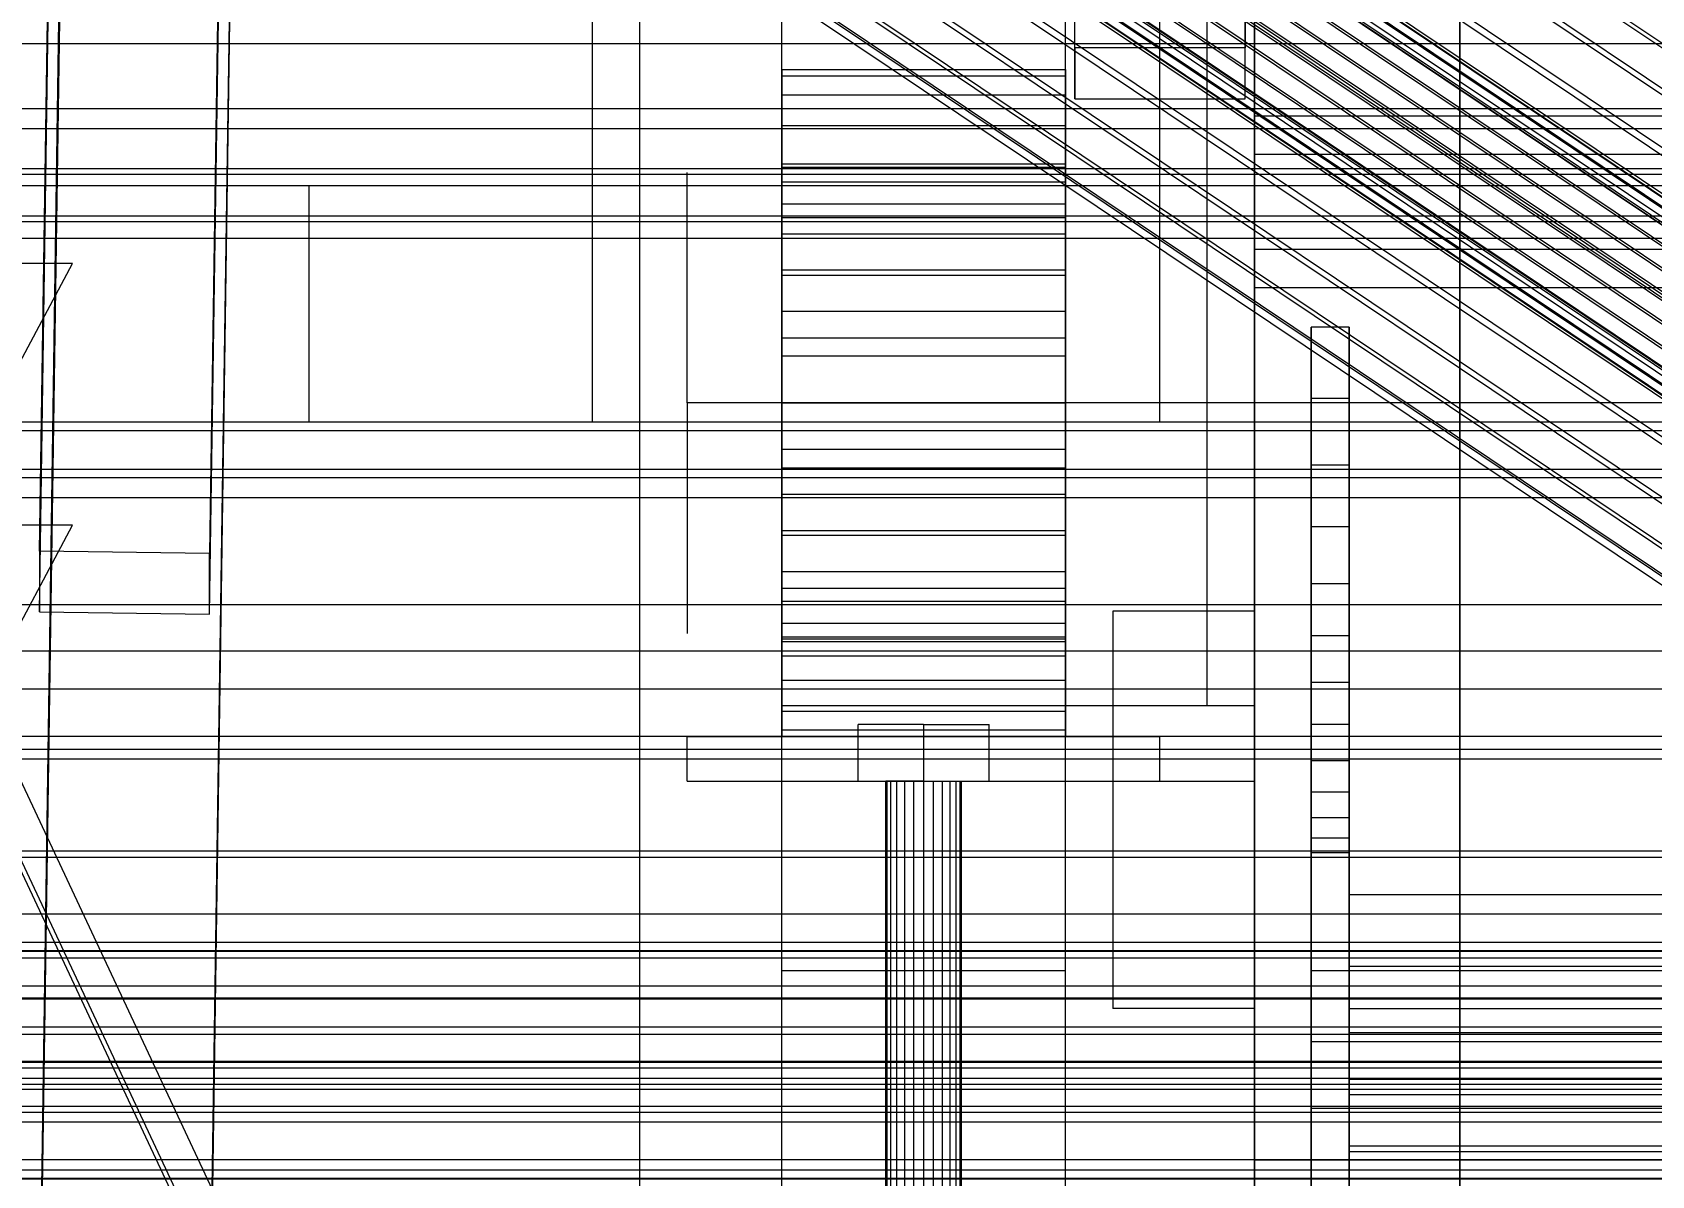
# Model space of a CAD drawing. Header units: millimetres. Extents: x -2500 to 58855, y -53268 to 6837.
# Drawn here: x -379.3 to -208, y -34899.7 to -34778.8 of the extents above; entities that cross this region are included whole.
import ezdxf

# ---------------------------------------------------------------- set-up
doc = ezdxf.new("R2010")
doc.units = ezdxf.units.MM
for name, color, linetype, lineweight in [('COTAS_O', 1, 'Continuous', 0), ('COTAS_R', 1, 'Continuous', 0), ('frontal_briquetadora', 7, 'Continuous', 0), ('frontal_C01', 7, 'Continuous', 0), ('frontal_C02', 7, 'Continuous', 0), ('frontal_C03', 7, 'Continuous', 0), ('frontal_C05', 7, 'Continuous', 0), ('frontal_C05-C03', 7, 'Continuous', 0), ('frontal_mezcladora', 7, 'Continuous', 0), ('frontal_secador', 7, 'Continuous', 0), ('frontal_tolva-C01', 7, 'Continuous', 0)]:
    doc.layers.add(name, color=color, linetype=linetype, lineweight=lineweight)
doc.dimstyles.new('R19_100', dxfattribs={"dimtxt": 250, "dimasz": 150, "dimexe": 150, "dimexo": 80, "dimgap": 100, "dimtad": 1, "dimtih": 1, "dimtoh": 1, "dimdsep": 46, "dimcen": 0.09, "dimadec": 0, "dimazin": 0, "dimtfac": 1, "dimtdec": 4, "dimtofl": 0, "dimtmove": 0, "dimatfit": 3, "dimfxl": 1, "dimtolj": 1, "dimtzin": 0, "dimarcsym": 0})

# ---------------------------------------------------------------- blocks, each defined once
blk = doc.blocks.new('*D37')
at = {"layer": 'COTAS_R', "color": 0, "lineweight": -2, "transparency": 16777216}
for p, q in [((-1750, -35420), (-1750, -34450)), ((2600, -35420), (2600, -34450)), ((-1600, -34600), (2450, -34600))]:
    blk.add_line(p, q, dxfattribs=at)
at = {"layer": 'COTAS_R', "color": 0, "transparency": 16777216}
for points in [[(-1600, -34575), (-1600, -34625), (-1750, -34600)], [(2450, -34575), (2450, -34625), (2600, -34600)]]:
    blk.add_solid(points, dxfattribs=at)
at = {"layer": 'Defpoints', "color": 0, "transparency": 16777216}
for p in [(2600, -34600), (-1750, -35500), (2600, -35500)]:
    blk.add_point(p, dxfattribs=at)
blk = doc.blocks.new('*D42')
at = {"layer": 'COTAS_O', "color": 0, "lineweight": -2, "transparency": 16777216}
for p, q in [((-570, -33700), (200, -33700)), ((50, -34750), (50, -33850)), ((-570, -34900), (200, -34900))]:
    blk.add_line(p, q, dxfattribs=at)
at = {"layer": 'COTAS_O', "color": 0, "transparency": 16777216}
for points in [[(25, -33850), (75, -33850), (50, -33700)], [(25, -34750), (75, -34750), (50, -34900)]]:
    blk.add_solid(points, dxfattribs=at)
at = {"layer": 'Defpoints', "color": 0, "transparency": 16777216}
for p in [(-650, -33700), (50, -33700), (-650, -34900)]:
    blk.add_point(p, dxfattribs=at)
blk = doc.blocks.new('*D43')
at = {"layer": 'COTAS_O', "color": 0, "lineweight": -2, "transparency": 16777216}
for p, q in [((-650, -34820), (-650, -34050)), ((650, -34820), (650, -34050)), ((-500, -34200), (500, -34200))]:
    blk.add_line(p, q, dxfattribs=at)
at = {"layer": 'COTAS_O', "color": 0, "transparency": 16777216}
for points in [[(-500, -34175), (-500, -34225), (-650, -34200)], [(500, -34175), (500, -34225), (650, -34200)]]:
    blk.add_solid(points, dxfattribs=at)
at = {"layer": 'Defpoints', "color": 0, "transparency": 16777216}
for p in [(650, -34200), (-650, -34900), (650, -34900)]:
    blk.add_point(p, dxfattribs=at)

msp = doc.modelspace()

# ---------------------------------------------------------------- linework, layer by layer
at = {"layer": 'frontal_briquetadora'}
msp.add_line((-315, -35000), (-315, -34710), dxfattribs=at)
at = {"layer": 'frontal_C01'}
for p, q in [((-250, -32680.37), (-250, -35735.764)), ((-250, -35740.498), (-250, -32685.104)), ((-378.512, -34833.675), (-375.644, -34641.727)), ((-357.646, -34641.968), (-360.514, -34833.916)), ((-378.512, -34840.078), (-375.644, -34648.131)), ((-360.514, -34840.32), (-357.646, -34648.372)), ((-228.298, -34675.195), (-228.298, -34987.381)), ((-228.298, -34993.069), (-228.298, -34680.882)), ((430, -34820.934), (-430, -34820.934)), ((430, -34825.934), (-430, -34825.934)), ((-425, -34827.992), (425, -34827.992)), ((-430, -34933.934), (-375, -34830.934)), ((-375, -34830.934), (-430, -34830.934)), ((-360.514, -34833.916), (-378.512, -34833.675)), ((-378.512, -34833.675), (-378.512, -34840.078)), ((-360.514, -34840.32), (-360.514, -34833.916)), ((425, -34839.36), (-425, -34839.36)), ((-378.512, -34840.078), (-360.514, -34840.32)), ((425, -34844.257), (-425, -34844.257)), ((-425, -34855.625), (425, -34855.625)), ((430, -34875.934), (-430, -34875.934)), ((430, -34880.934), (-430, -34880.934))]:
    msp.add_line(p, q, dxfattribs=at)
at = {"layer": 'frontal_C02'}
for p, q in [((-250, -32976.99), (-250, -35767.535)), ((-250, -35772.314), (-250, -32981.769)), ((-334.938, -34694.669), (-150.629, -34818.153)), ((-356.348, -34697.262), (-142.549, -34840.503)), ((-355.53, -34696.687), (-141.731, -34839.928)), ((-355.022, -34697.978), (-141.224, -34841.22)), ((-355.017, -34696.617), (-141.218, -34839.858)), ((-354.844, -34697.057), (-141.045, -34840.299)), ((-337.95, -34697.609), (-153.641, -34821.093)), ((-331.197, -34696.691), (-146.887, -34820.175)), ((-358.659, -34699.741), (-144.861, -34842.982)), ((-357.415, -34698.304), (-143.617, -34841.545)), ((-355.541, -34699.317), (-141.742, -34842.558)), ((-146.196, -34844.717), (-359.995, -34701.476)), ((-356.363, -34700.982), (-142.565, -34844.223)), ((-332.659, -34700.469), (-148.35, -34823.953)), ((-357.434, -34702.86), (-143.635, -34846.101)), ((-341.461, -34701.666), (-157.152, -34825.149)), ((-361.332, -34703.39), (-147.533, -34846.631)), ((-358.68, -34704.822), (-144.881, -34848.064)), ((-362.578, -34705.352), (-148.779, -34848.594)), ((-160.922, -34830.045), (-345.231, -34706.561)), ((-334.981, -34705.168), (-150.672, -34828.652)), ((-363.648, -34707.23), (-149.85, -34850.472)), ((-360.017, -34706.736), (-146.218, -34849.978)), ((-364.471, -34708.895), (-150.672, -34852.137)), ((-362.596, -34709.908), (-148.798, -34853.15)), ((-361.352, -34708.471), (-147.554, -34851.713)), ((-365.168, -34711.155), (-151.369, -34854.396)), ((-364.995, -34711.595), (-151.196, -34854.837)), ((-364.989, -34710.234), (-151.191, -34853.475)), ((-364.482, -34711.526), (-150.683, -34854.767)), ((-363.664, -34710.95), (-149.865, -34854.192)), ((-338.003, -34710.467), (-153.694, -34833.951)), ((-349.002, -34711.963), (-164.693, -34835.447)), ((-341.52, -34716.007), (-157.211, -34839.491)), ((-352.519, -34717.502), (-168.21, -34840.986)), ((-345.291, -34721.408), (-160.982, -34844.892)), ((-378.512, -34917.232), (-375.644, -34723.465)), ((-357.646, -34723.709), (-360.514, -34917.476)), ((-355.541, -34722.802), (-171.232, -34846.286)), ((-349.061, -34726.304), (-164.752, -34849.788)), ((-357.863, -34727.501), (-173.554, -34850.985)), ((-378.512, -34923.078), (-375.644, -34729.311)), ((-360.514, -34923.322), (-357.646, -34729.554)), ((-352.572, -34730.36), (-168.263, -34853.844)), ((-359.326, -34731.279), (-175.016, -34854.762)), ((-359.83, -34733.878), (-175.521, -34857.362)), ((-355.584, -34733.3), (-171.275, -34856.784)), ((-359.341, -34735.121), (-175.032, -34858.605)), ((-357.893, -34734.924), (-173.584, -34858.408)), ((-228.298, -34756.938), (-228.298, -35041.759)), ((-228.298, -35047.5), (-228.298, -34762.679)), ((430, -34793.253), (-430, -34793.253)), ((430, -34798.253), (-430, -34798.253)), ((-430, -34906.253), (-375, -34803.253)), ((-375, -34803.253), (-430, -34803.253)), ((430, -34848.253), (-430, -34848.253)), ((430, -34853.253), (-430, -34853.253))]:
    msp.add_line(p, q, dxfattribs=at)
at = {"layer": 'frontal_C03'}
for p, q in [((-250, -32596.305), (-250, -35246.305)), ((-250, -35251.121), (-250, -32601.121)), ((-250, -34953.658), (-250, -34689.735)), ((-250, -34959.436), (-250, -34695.514)), ((-269, -34780.459), (-269, -34745.789)), ((-251, -34745.789), (-251, -34780.459)), ((-269, -34785.845), (-269, -34751.175)), ((-251, -34785.845), (-251, -34751.175)), ((-251, -34780.459), (-269, -34780.459)), ((-269, -34780.459), (-269, -34785.845)), ((-251, -34785.845), (-251, -34780.459)), ((450, -34786.905), (-450, -34786.905)), ((-269, -34785.845), (-251, -34785.845)), ((450, -34789.029), (-450, -34789.029)), ((430, -34793.848), (-430, -34793.848)), ((430, -34798.848), (-430, -34798.848)), ((-450, -34800.586), (450, -34800.586)), ((-450, -34854.602), (450, -34854.602)), ((450, -34865.375), (-450, -34865.375)), ((450, -34888.309), (-450, -34888.309)), ((-450, -34899.082), (450, -34899.082))]:
    msp.add_line(p, q, dxfattribs=at)
at = {"layer": 'frontal_C05'}
for p, q in [((-300, -34858), (-300, -34758)), ((-270, -34858), (-270, -34758)), ((-250, -34763.133), (-250, -34779.818)), ((-250, -34780.822), (-250, -34764.95)), ((-250, -34768.121), (-250, -34783.289)), ((-250, -34789.632), (-250, -34772.555)), ((-250, -34779.818), (-250, -34798.418)), ((-250, -34798.855), (-250, -34780.822)), ((-300, -34792.75), (-300, -34782.75)), ((-300, -34782.75), (-300, -34783.427)), ((-300, -34782.75), (-270, -34782.75)), ((-300, -34793.235), (-300, -34783.427)), ((-300, -34783.427), (-300, -34785.433)), ((-300, -34783.427), (-270, -34783.427)), ((-270, -34783.427), (-270, -34782.75)), ((-270, -34782.75), (-270, -34792.75)), ((-270, -34785.433), (-270, -34783.427)), ((-270, -34783.427), (-270, -34793.235)), ((-250, -34783.289), (-250, -34800.198)), ((-300, -34794.672), (-300, -34785.433)), ((-300, -34785.433), (-300, -34788.691)), ((-300, -34785.433), (-270, -34785.433)), ((-270, -34788.691), (-270, -34785.433)), ((-270, -34785.433), (-270, -34794.672)), ((-300, -34797.005), (-300, -34788.691)), ((-300, -34788.691), (-300, -34793.074)), ((-300, -34788.691), (-270, -34788.691)), ((-270, -34793.074), (-270, -34788.691)), ((-270, -34788.691), (-270, -34797.005)), ((-250, -34808.357), (-250, -34789.632)), ((-310, -34798.454), (-310, -34793.627)), ((-300, -34793.235), (-300, -34792.75)), ((-270, -34792.75), (-300, -34792.75)), ((-300, -34800.146), (-300, -34793.074)), ((-300, -34793.074), (-300, -34798.416)), ((-300, -34793.074), (-270, -34793.074)), ((-300, -34794.672), (-300, -34793.235)), ((-270, -34793.235), (-300, -34793.235)), ((-270, -34792.75), (-270, -34793.235)), ((-270, -34798.416), (-270, -34793.074)), ((-270, -34793.074), (-270, -34800.146)), ((-270, -34793.235), (-270, -34794.672)), ((-250, -34798.454), (-250, -34793.627)), ((-300, -34797.005), (-300, -34794.672)), ((-270, -34794.672), (-300, -34794.672)), ((-270, -34794.672), (-270, -34797.005)), ((-300, -34800.146), (-300, -34797.005)), ((-270, -34797.005), (-300, -34797.005)), ((-270, -34797.005), (-270, -34800.146)), ((-310, -34807.153), (-310, -34798.454)), ((-300, -34803.972), (-300, -34798.416)), ((-300, -34798.416), (-300, -34804.51)), ((-300, -34798.416), (-270, -34798.416)), ((-270, -34804.51), (-270, -34798.416)), ((-270, -34798.416), (-270, -34803.972)), ((-250, -34798.418), (-250, -34818)), ((-250, -34807.153), (-250, -34798.454)), ((-250, -34818), (-250, -34798.855)), ((-300, -34803.972), (-300, -34800.146)), ((-270, -34800.146), (-300, -34800.146)), ((-270, -34800.146), (-270, -34803.972)), ((-250, -34800.198), (-250, -34818)), ((-300, -34808.337), (-300, -34803.972)), ((-270, -34803.972), (-300, -34803.972)), ((-270, -34803.972), (-270, -34808.337)), ((-300, -34808.337), (-300, -34804.51)), ((-300, -34804.51), (-300, -34811.123)), ((-300, -34804.51), (-270, -34804.51)), ((-270, -34811.123), (-270, -34804.51)), ((-270, -34804.51), (-270, -34808.337)), ((-310, -34818), (-310, -34807.153)), ((-250, -34818), (-250, -34807.153)), ((-300, -34813.074), (-300, -34808.337)), ((-270, -34808.337), (-300, -34808.337)), ((-270, -34808.337), (-270, -34813.074)), ((-250, -34827.643), (-250, -34808.357)), ((-300, -34813.074), (-300, -34811.123)), ((-300, -34811.123), (-300, -34818)), ((-300, -34811.123), (-270, -34811.123)), ((-270, -34818), (-270, -34811.123)), ((-270, -34811.123), (-270, -34813.074)), ((-300, -34818), (-300, -34813.074)), ((-270, -34813.074), (-300, -34813.074)), ((-270, -34813.074), (-270, -34818)), ((-250, -34818), (-310, -34818)), ((-310, -34818), (-310, -34828.847)), ((-300, -34818), (-270, -34818)), ((-300, -34818), (-300, -34822.926)), ((-300, -34824.877), (-300, -34818)), ((-270, -34818), (-270, -34824.877)), ((-270, -34822.926), (-270, -34818)), ((250, -34818), (-250, -34818)), ((-250, -34818), (-250, -34837.145)), ((-250, -34818), (-250, -34828.847)), ((-250, -34818), (-250, -34837.582)), ((-250, -34818), (-250, -34835.802)), ((-300, -34822.926), (-300, -34824.877)), ((-270, -34822.926), (-300, -34822.926)), ((-300, -34822.926), (-300, -34827.663)), ((-270, -34824.877), (-270, -34822.926)), ((-270, -34827.663), (-270, -34822.926)), ((-300, -34824.877), (-270, -34824.877)), ((-300, -34831.49), (-300, -34824.877)), ((-270, -34824.877), (-270, -34831.49)), ((-300, -34827.663), (-300, -34831.49)), ((-270, -34827.663), (-300, -34827.663)), ((-300, -34827.663), (-300, -34832.028)), ((-270, -34831.49), (-270, -34827.663)), ((-270, -34832.028), (-270, -34827.663)), ((-250, -34846.368), (-250, -34827.643)), ((-310, -34828.847), (-310, -34837.546)), ((-250, -34828.847), (-250, -34837.546)), ((-300, -34831.49), (-270, -34831.49)), ((-300, -34837.584), (-300, -34831.49)), ((-270, -34831.49), (-270, -34837.584)), ((-300, -34832.028), (-300, -34837.584)), ((-270, -34832.028), (-300, -34832.028)), ((-300, -34832.028), (-300, -34835.854)), ((-270, -34837.584), (-270, -34832.028)), ((-270, -34835.854), (-270, -34832.028)), ((-300, -34835.854), (-300, -34842.926)), ((-270, -34835.854), (-300, -34835.854)), ((-300, -34835.854), (-300, -34838.995)), ((-270, -34842.926), (-270, -34835.854)), ((-270, -34838.995), (-270, -34835.854)), ((-250, -34835.802), (-250, -34852.711)), ((-310, -34837.546), (-310, -34842.373)), ((-300, -34837.584), (-270, -34837.584)), ((-300, -34842.926), (-300, -34837.584)), ((-270, -34837.584), (-270, -34842.926)), ((-250, -34837.145), (-250, -34855.178)), ((-250, -34837.546), (-250, -34842.373)), ((-250, -34837.582), (-250, -34856.182)), ((-300, -34838.995), (-300, -34847.309)), ((-270, -34838.995), (-300, -34838.995)), ((-300, -34838.995), (-300, -34841.328)), ((-270, -34847.309), (-270, -34838.995)), ((-270, -34841.328), (-270, -34838.995)), ((-300, -34841.328), (-300, -34850.567)), ((-270, -34841.328), (-300, -34841.328)), ((-300, -34841.328), (-300, -34842.765)), ((-270, -34850.567), (-270, -34841.328)), ((-270, -34842.765), (-270, -34841.328)), ((-300, -34842.765), (-300, -34852.573)), ((-270, -34842.765), (-300, -34842.765)), ((-300, -34842.765), (-300, -34843.25)), ((-300, -34842.926), (-270, -34842.926)), ((-300, -34847.309), (-300, -34842.926)), ((-300, -34843.25), (-300, -34853.25)), ((-270, -34843.25), (-300, -34843.25)), ((-270, -34852.573), (-270, -34842.765)), ((-270, -34843.25), (-270, -34842.765)), ((-270, -34842.926), (-270, -34847.309)), ((-270, -34853.25), (-270, -34843.25)), ((-300, -34844.75), (-270, -34844.75)), ((-300, -34853.25), (-300, -34844.75)), ((-270, -34853.25), (-270, -34844.75)), ((-250, -34863.445), (-250, -34846.368)), ((-300, -34847.309), (-270, -34847.309)), ((-300, -34850.567), (-300, -34847.309)), ((-270, -34847.309), (-270, -34850.567)), ((-300, -34850.567), (-270, -34850.567)), ((-300, -34852.573), (-300, -34850.567)), ((-270, -34850.567), (-270, -34852.573)), ((-285, -34852), (-291.928, -34852)), ((-291.928, -34858), (-291.928, -34852)), ((-285, -34852), (-278.072, -34852)), ((-285, -34852), (-285, -34858)), ((-278.072, -34858), (-278.072, -34852)), ((-310, -34853.25), (-260, -34853.25)), ((-310, -34858), (-310, -34853.25)), ((-300, -34852.573), (-270, -34852.573)), ((-300, -34853.25), (-300, -34852.573)), ((-300, -34853.25), (-270, -34853.25)), ((-270, -34852.573), (-270, -34853.25)), ((-260, -34858), (-260, -34853.25)), ((-250, -34852.711), (-250, -34867.879)), ((-250, -34855.178), (-250, -34871.05)), ((-250, -34856.182), (-250, -34872.867)), ((-310, -34858), (-260, -34858)), ((-300, -34858), (-270, -34858)), ((-300, -34923.75), (-300, -34858)), ((-300, -34918), (-300, -34858)), ((-300, -34878), (-300, -34858)), ((-291.928, -34858), (-285, -34858)), ((-288.864, -34858), (-289, -34858)), ((-289, -34912), (-289, -34858)), ((-288.464, -34858), (-288.864, -34858)), ((-288.864, -34912), (-288.864, -34858)), ((-287.828, -34858), (-288.464, -34858)), ((-288.464, -34912), (-288.464, -34858)), ((-287, -34858), (-287.828, -34858)), ((-287.828, -34912), (-287.828, -34858)), ((-286.035, -34858), (-287, -34858)), ((-287, -34912), (-287, -34858)), ((-285, -34858), (-286.035, -34858)), ((-286.035, -34912), (-286.035, -34858)), ((-285, -34858), (-283.965, -34858)), ((-285, -34858), (-285, -34912)), ((-285, -34858), (-278.072, -34858)), ((-283.965, -34858), (-283, -34858)), ((-283.965, -34912), (-283.965, -34858)), ((-283, -34858), (-282.172, -34858)), ((-283, -34912), (-283, -34858)), ((-282.172, -34858), (-281.536, -34858)), ((-282.172, -34912), (-282.172, -34858)), ((-281.536, -34858), (-281.136, -34858)), ((-281.536, -34912), (-281.536, -34858)), ((-281.136, -34858), (-281, -34858)), ((-281.136, -34912), (-281.136, -34858)), ((-281, -34912), (-281, -34858)), ((-270, -34923.75), (-270, -34858)), ((-270, -34918), (-270, -34858)), ((-270, -34878), (-270, -34858)), ((-250, -34877.881), (-250, -34863.445)), ((-250, -34867.879), (-250, -34880.547)), ((-250, -34871.05), (-250, -34883.839)), ((-250, -34872.867), (-250, -34886.801)), ((-250, -34888.836), (-250, -34877.881)), ((-300, -34878), (-270, -34878)), ((-250, -34880.547), (-250, -34890.078)), ((-250, -34883.839), (-250, -34892.801)), ((-250, -34886.801), (-250, -34897.285)), ((-250, -34895.675), (-250, -34888.836)), ((-250, -34890.078), (-250, -34895.994)), ((-250, -34892.801), (-250, -34897.417)), ((-250, -34898), (-250, -34895.675)), ((-250, -34895.994), (-250, -34898)), ((-250, -34897.285), (-250, -34903.794)), ((-250, -34898), (250, -34898))]:
    msp.add_line(p, q, dxfattribs=at)
at = {"layer": 'frontal_C05-C03'}
for p, q in [((-255, -34850), (-255, -34730)), ((-250, -34850), (-250, -34730)), ((-250, -34787.687), (-250, -34773.848)), ((-250, -34777.848), (-250, -34791.687)), ((250, -34787.687), (-250, -34787.687)), ((-250, -34791.687), (-250, -34787.687)), ((-250, -34801.798), (-250, -34787.687)), ((-250, -34791.687), (250, -34791.687)), ((-250, -34791.687), (-250, -34805.798)), ((250, -34801.798), (-250, -34801.798)), ((-250, -34805.798), (-250, -34801.798)), ((-250, -34805.798), (250, -34805.798)), ((-244, -34810), (-244, -34817.532)), ((-244, -34878), (-244, -34810)), ((-240, -34810), (-244, -34810)), ((-240, -34817.532), (-240, -34810)), ((-240, -34810), (-240, -34878)), ((-244, -34817.532), (-244, -34885.532)), ((-240, -34817.532), (-244, -34817.532)), ((-244, -34817.532), (-244, -34824.569)), ((-240, -34885.532), (-240, -34817.532)), ((-240, -34824.569), (-240, -34817.532)), ((-244, -34824.569), (-244, -34892.569)), ((-240, -34824.569), (-244, -34824.569)), ((-244, -34824.569), (-244, -34831.1)), ((-240, -34892.569), (-240, -34824.569)), ((-240, -34831.1), (-240, -34824.569)), ((-244, -34831.1), (-244, -34899.1)), ((-240, -34831.1), (-244, -34831.1)), ((-244, -34831.1), (-244, -34837.116)), ((-240, -34899.1), (-240, -34831.1)), ((-240, -34837.116), (-240, -34831.1)), ((-244, -34837.116), (-244, -34905.116)), ((-240, -34837.116), (-244, -34837.116)), ((-244, -34837.116), (-244, -34842.608)), ((-240, -34905.116), (-240, -34837.116)), ((-240, -34842.608), (-240, -34837.116)), ((-265, -34840), (-265, -34882)), ((-250, -34840), (-265, -34840)), ((-250, -34882), (-250, -34840)), ((-244, -34842.608), (-244, -34910.608)), ((-240, -34842.608), (-244, -34842.608)), ((-244, -34842.608), (-244, -34847.565)), ((-240, -34910.608), (-240, -34842.608)), ((-240, -34847.565), (-240, -34842.608)), ((-244, -34847.565), (-244, -34915.565)), ((-240, -34847.565), (-244, -34847.565)), ((-244, -34847.565), (-244, -34851.978)), ((-240, -34915.565), (-240, -34847.565)), ((-240, -34851.978), (-240, -34847.565)), ((-300, -34850), (-250, -34850)), ((-300, -34858), (-300, -34850)), ((-255, -34850), (-250, -34850)), ((-250, -34858), (-250, -34850)), ((-244, -34851.978), (-244, -34919.978)), ((-240, -34851.978), (-244, -34851.978)), ((-244, -34851.978), (-244, -34855.838)), ((-240, -34919.978), (-240, -34851.978)), ((-240, -34855.838), (-240, -34851.978)), ((-244, -34855.838), (-244, -34923.838)), ((-240, -34855.838), (-244, -34855.838)), ((-244, -34855.838), (-244, -34859.135)), ((-240, -34923.838), (-240, -34855.838)), ((-240, -34859.135), (-240, -34855.838)), ((-300, -34858), (-250, -34858)), ((-244, -34859.135), (-244, -34927.135)), ((-240, -34859.135), (-244, -34859.135)), ((-244, -34859.135), (-244, -34861.859)), ((-240, -34927.135), (-240, -34859.135)), ((-240, -34861.859), (-240, -34859.135)), ((-244, -34861.859), (-244, -34929.859)), ((-240, -34861.859), (-244, -34861.859)), ((-244, -34861.859), (-244, -34864)), ((-240, -34929.859), (-240, -34861.859)), ((-240, -34864), (-240, -34861.859)), ((-244, -34864), (-244, -34932)), ((-240, -34864), (-244, -34864)), ((-244, -34864), (-244, -34865.549)), ((-240, -34932), (-240, -34864)), ((-240, -34865.549), (-240, -34864)), ((-244, -34865.549), (-244, -34933.549)), ((-240, -34865.549), (-244, -34865.549)), ((-240, -34933.549), (-240, -34865.549)), ((-240, -34870), (-240, -34877.532)), ((240, -34870), (-240, -34870)), ((-240, -34878), (-240, -34870)), ((-240, -34877.532), (240, -34877.532)), ((-240, -34877.532), (-240, -34885.532)), ((-240, -34877.532), (-240, -34884.569)), ((-244, -34885.532), (-244, -34878)), ((-244, -34878), (-240, -34878)), ((-240, -34885.532), (-240, -34878)), ((-240, -34878), (240, -34878)), ((-240, -34882), (-240, -34878)), ((-250, -34882), (-265, -34882)), ((-240, -34889.532), (-240, -34882)), ((-240, -34882), (240, -34882)), ((-240, -34884.569), (240, -34884.569)), ((-240, -34884.569), (-240, -34892.569)), ((-240, -34884.569), (-240, -34891.1)), ((-240, -34885.532), (-244, -34885.532)), ((-244, -34892.569), (-244, -34885.532)), ((240, -34885.532), (-240, -34885.532)), ((-240, -34885.532), (-240, -34889.532)), ((-240, -34892.569), (-240, -34885.532)), ((240, -34889.532), (-240, -34889.532)), ((-240, -34896.569), (-240, -34889.532)), ((-240, -34891.1), (240, -34891.1)), ((-240, -34891.1), (-240, -34899.1)), ((-240, -34891.1), (-240, -34897.116)), ((-240, -34892.569), (-244, -34892.569)), ((-244, -34899.1), (-244, -34892.569)), ((240, -34892.569), (-240, -34892.569)), ((-240, -34892.569), (-240, -34896.569)), ((-240, -34899.1), (-240, -34892.569)), ((240, -34896.569), (-240, -34896.569)), ((-240, -34903.1), (-240, -34896.569)), ((-240, -34897.116), (240, -34897.116)), ((-240, -34897.116), (-240, -34905.116)), ((-240, -34897.116), (-240, -34902.608)), ((-240, -34899.1), (-244, -34899.1)), ((-244, -34905.116), (-244, -34899.1)), ((240, -34899.1), (-240, -34899.1)), ((-240, -34899.1), (-240, -34903.1)), ((-240, -34905.116), (-240, -34899.1))]:
    msp.add_line(p, q, dxfattribs=at)
at = {"layer": 'frontal_mezcladora'}
for p, q in [((-320, -34820), (-320, -34600)), ((-260, -34820), (-260, -34600)), ((-400, -34780), (220, -34780)), ((-465, -34795), (295, -34795)), ((-430, -34795), (-350, -34795)), ((-350, -34820), (-350, -34795)), ((-600, -34820), (600, -34820)), ((-430, -34820), (-350, -34820)), ((-320, -34820), (-260, -34820)), ((-600, -34875), (600, -34875))]:
    msp.add_line(p, q, dxfattribs=at)
at = {"layer": 'frontal_secador'}
for p, q in [((-1375, -34825), (1375, -34825)), ((-1250, -34866), (1250, -34866)), ((-1250, -34872), (1250, -34872)), ((-1250, -34875), (1250, -34875)), ((1250, -34876), (-1250, -34876)), ((-1250, -34876.659), (1250, -34876.659)), ((1250, -34879.659), (-1250, -34879.659)), ((-1250, -34881), (1250, -34881)), ((1250, -34884), (-1250, -34884)), ((-1250, -34884.728), (1250, -34884.728)), ((-1250, -34887.588), (1250, -34887.588)), ((1250, -34887.728), (-1250, -34887.728)), ((-1250, -34889.387), (1250, -34889.387)), ((-1250, -34890), (1250, -34890)), ((1250, -34890.588), (-1250, -34890.588)), ((1250, -34892.387), (-1250, -34892.387)), ((1250, -34893), (-1250, -34893)), ((-1250, -34894), (1250, -34894)), ((1250, -34898), (-1250, -34898))]:
    msp.add_line(p, q, dxfattribs=at)
at = {"layer": 'frontal_tolva-C01'}
for p, q in [((-596.379, -34398.3), (-221.379, -35196.873)), ((-225, -35197.379), (-600, -34398.805)), ((-600, -34400), (-225, -35198.574))]:
    msp.add_line(p, q, dxfattribs=at)

# ---------------------------------------------------------------- dimensions: what is measured, and where the dimension line sits
at = {"layer": 'COTAS_O'}
for p2, distance, picture, middle in [((-650, -33700), -700, '*D42', (50, -34300)), ((650, -34900), 700, '*D43', (0, -34200))]:
    dim = msp.add_aligned_dim(p1=(-650, -34900), p2=p2, distance=distance, text='<> O', dimstyle='R19_100', dxfattribs=at)
    dim.commit()
    dim.dimension.update_dxf_attribs({"geometry": picture, "text_midpoint": middle})
at = {"layer": 'COTAS_R'}
dim = msp.add_aligned_dim(p1=(-1750, -35500), p2=(2600, -35500), distance=900, text='<> R', dimstyle='R19_100', dxfattribs=at)
dim.commit()
dim.dimension.update_dxf_attribs({"geometry": '*D37', "text_midpoint": (425, -34600)})

doc.saveas('drawing.dxf')
